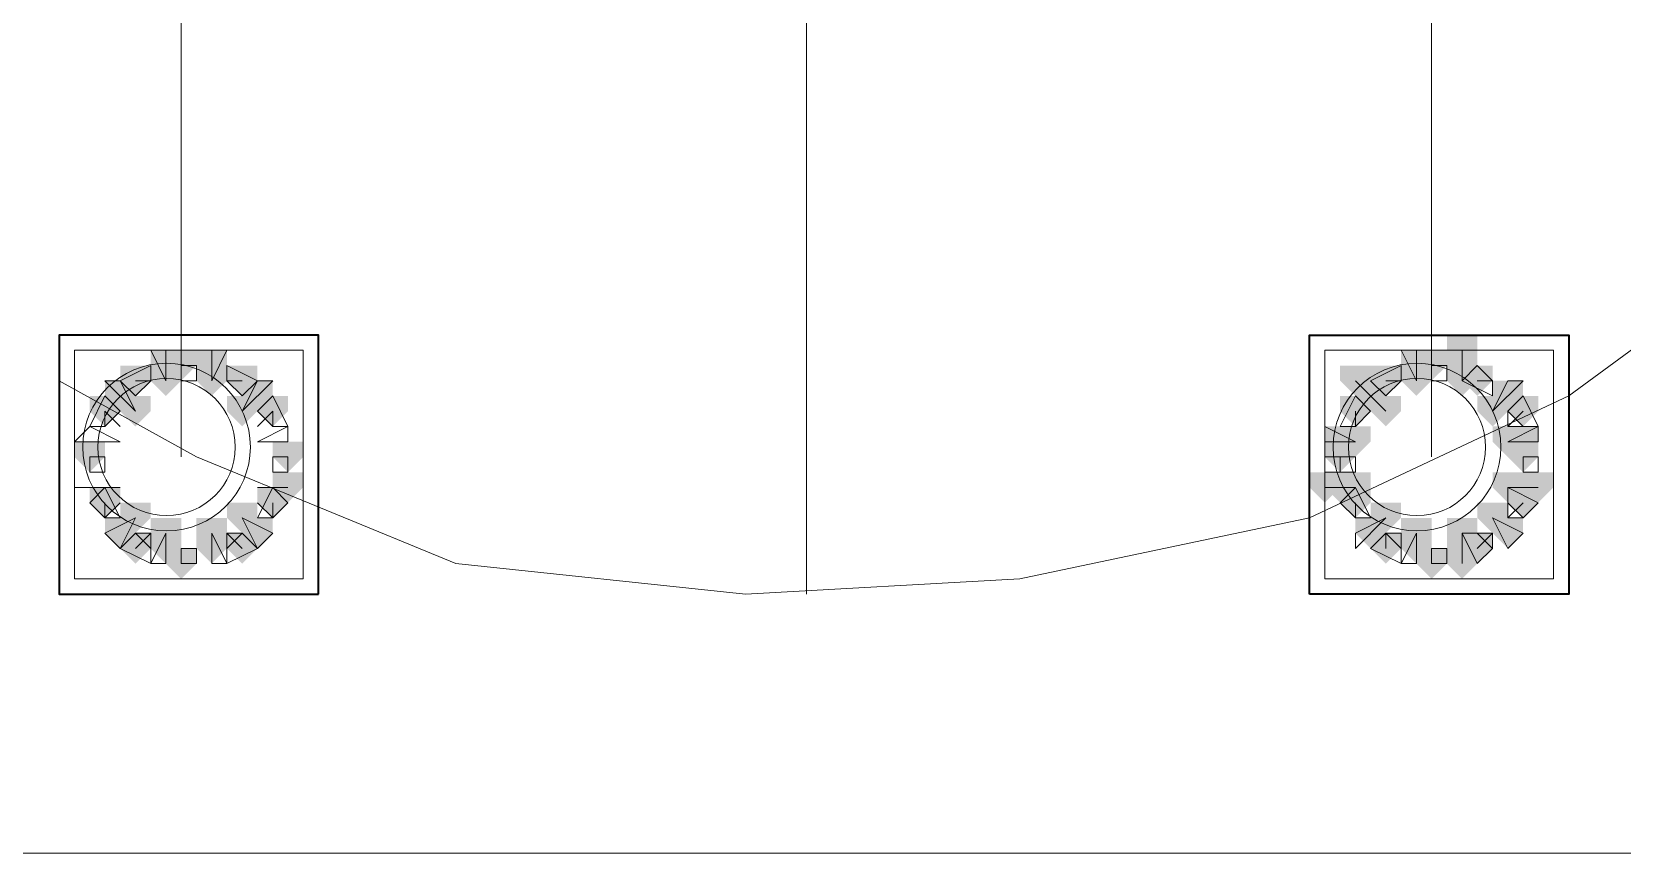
# Model space of a CAD drawing. Header units: millimetres. Extents: x 2315 to 4619, y 1334 to 1897.
# Drawn here: x 3930.9 to 3937.27, y 1534.67 to 1537.96 of the extents above; entities that cross this region are included whole.
import ezdxf

# ---------------------------------------------------------------- set-up
doc = ezdxf.new("R2010")
doc.units = ezdxf.units.MM
doc.linetypes.add('PDF_IMPORT', pattern=[1, 0.8, -0.2])
for name, color, linetype, true_color in [('PDF_10', 7, 'Continuous', 0x00b85c), ('PDF_AXIS', 7, 'Continuous', 0x00b85c), ('PDF_柱构件', 7, 'Continuous', 0x00b85c), ('PDF_转运站初步方案', 7, 'Continuous', 0x00b85c)]:
    doc.layers.add(name, color=color, linetype=linetype, true_color=true_color)
doc.layers.add('PDF_中心线层', color=1, linetype='Continuous')
doc.layers.add('PDF_粗实线层', color=7, linetype='Continuous')

msp = doc.modelspace()

# ---------------------------------------------------------------- hatches: boundary and pattern name
at = {"layer": 'PDF_10', "transparency": 33554559}
for points in [[(3931.496, 1536.6876), (3931.4349, 1536.6876), (3931.4349, 1536.6265), (3931.496, 1536.5655), (3931.5571, 1536.6265), (3931.5571, 1536.6876)], [(3931.496, 1536.6876), (3931.4349, 1536.6876), (3931.4349, 1536.6265), (3931.496, 1536.5655), (3931.5571, 1536.6265), (3931.5571, 1536.6876)], [(3936.5047, 1536.6876), (3936.4436, 1536.6876), (3936.4436, 1536.6265), (3936.5047, 1536.5655), (3936.5658, 1536.6265), (3936.5658, 1536.6876)], [(3936.5047, 1536.6876), (3936.4436, 1536.6876), (3936.4436, 1536.6265), (3936.5047, 1536.5655), (3936.5658, 1536.6265), (3936.5658, 1536.6876)], [(3931.3128, 1536.6265), (3931.2517, 1536.6265), (3931.2517, 1536.5655), (3931.3128, 1536.5044), (3931.3739, 1536.5655), (3931.3739, 1536.6265)], [(3931.3128, 1536.6265), (3931.2517, 1536.6265), (3931.2517, 1536.5655), (3931.3128, 1536.5044), (3931.3739, 1536.5655), (3931.3739, 1536.6265)], [(3931.7404, 1536.6265), (3931.6793, 1536.6265), (3931.6793, 1536.5655), (3931.7404, 1536.5044), (3931.8014, 1536.5655), (3931.8014, 1536.6265)], [(3931.7404, 1536.6265), (3931.6793, 1536.6265), (3931.6793, 1536.5655), (3931.7404, 1536.5044), (3931.8014, 1536.5655), (3931.8014, 1536.6265)], [(3936.3214, 1536.6265), (3936.2604, 1536.6265), (3936.2604, 1536.5655), (3936.3214, 1536.5044), (3936.3825, 1536.5655), (3936.3825, 1536.6265)], [(3936.3214, 1536.6265), (3936.2604, 1536.6265), (3936.2604, 1536.5655), (3936.3214, 1536.5044), (3936.3825, 1536.5655), (3936.3825, 1536.6265)], [(3936.3214, 1536.6265), (3936.2604, 1536.6265), (3936.2604, 1536.5655), (3936.3214, 1536.5044), (3936.3825, 1536.5655), (3936.3825, 1536.6265)], [(3936.6879, 1536.6265), (3936.6268, 1536.6265), (3936.6268, 1536.5655), (3936.6879, 1536.5044), (3936.749, 1536.5655), (3936.749, 1536.6265)], [(3936.6879, 1536.6265), (3936.6268, 1536.6265), (3936.6268, 1536.5655), (3936.6879, 1536.5044), (3936.749, 1536.5655), (3936.749, 1536.6265)], [(3931.1906, 1536.5044), (3931.1295, 1536.5044), (3931.1295, 1536.4433), (3931.1906, 1536.3822), (3931.2517, 1536.4433), (3931.2517, 1536.5044)], [(3931.1906, 1536.5044), (3931.1295, 1536.5044), (3931.1295, 1536.4433), (3931.1906, 1536.3822), (3931.2517, 1536.4433), (3931.2517, 1536.5044)], [(3931.8625, 1536.5044), (3931.8014, 1536.5044), (3931.8014, 1536.4433), (3931.8625, 1536.3822), (3931.9236, 1536.4433), (3931.9236, 1536.5044)], [(3931.8625, 1536.5044), (3931.8014, 1536.5044), (3931.8014, 1536.4433), (3931.8625, 1536.3822), (3931.9236, 1536.4433), (3931.9236, 1536.5044)], [(3936.1993, 1536.5044), (3936.1382, 1536.5044), (3936.1382, 1536.4433), (3936.1993, 1536.3822), (3936.2604, 1536.4433), (3936.2604, 1536.5044)], [(3936.1993, 1536.5044), (3936.1382, 1536.5044), (3936.1382, 1536.4433), (3936.1993, 1536.3822), (3936.2604, 1536.4433), (3936.2604, 1536.5044)], [(3936.8712, 1536.5044), (3936.8101, 1536.5044), (3936.8101, 1536.4433), (3936.8712, 1536.3822), (3936.9322, 1536.4433), (3936.9322, 1536.5044)], [(3936.8712, 1536.5044), (3936.8101, 1536.5044), (3936.8101, 1536.4433), (3936.8712, 1536.3822), (3936.9322, 1536.4433), (3936.9322, 1536.5044)], [(3931.1295, 1536.3211), (3931.0685, 1536.3211), (3931.0685, 1536.2601), (3931.1295, 1536.199), (3931.1906, 1536.2601), (3931.1906, 1536.3211)], [(3931.1295, 1536.3211), (3931.0685, 1536.3211), (3931.0685, 1536.2601), (3931.1295, 1536.199), (3931.1906, 1536.2601), (3931.1906, 1536.3211)], [(3931.9236, 1536.3211), (3931.8625, 1536.3211), (3931.8625, 1536.2601), (3931.9236, 1536.199), (3931.9847, 1536.2601), (3931.9847, 1536.3211)], [(3931.9236, 1536.3211), (3931.8625, 1536.3211), (3931.8625, 1536.2601), (3931.9236, 1536.199), (3931.9847, 1536.2601), (3931.9847, 1536.3211)], [(3936.1382, 1536.3211), (3936.0771, 1536.3211), (3936.0771, 1536.2601), (3936.1382, 1536.199), (3936.1993, 1536.2601), (3936.1993, 1536.3211)], [(3936.1382, 1536.3211), (3936.0771, 1536.3211), (3936.0771, 1536.2601), (3936.1382, 1536.199), (3936.1993, 1536.2601), (3936.1993, 1536.3211)], [(3936.8712, 1536.3211), (3936.8101, 1536.3211), (3936.8101, 1536.2601), (3936.8712, 1536.199), (3936.9322, 1536.2601), (3936.9322, 1536.3211)], [(3936.8712, 1536.3211), (3936.8101, 1536.3211), (3936.8101, 1536.2601), (3936.8712, 1536.199), (3936.9322, 1536.2601), (3936.9322, 1536.3211)], [(3931.1906, 1536.1379), (3931.1295, 1536.1379), (3931.1295, 1536.0768), (3931.1906, 1536.0157), (3931.2517, 1536.0768), (3931.2517, 1536.1379)], [(3931.1906, 1536.1379), (3931.1295, 1536.1379), (3931.1295, 1536.0768), (3931.1906, 1536.0157), (3931.2517, 1536.0768), (3931.2517, 1536.1379)], [(3931.8625, 1536.1379), (3931.8014, 1536.1379), (3931.8014, 1536.0768), (3931.8625, 1536.0157), (3931.9236, 1536.0768), (3931.9236, 1536.1379)], [(3931.8625, 1536.1379), (3931.8014, 1536.1379), (3931.8014, 1536.0768), (3931.8625, 1536.0157), (3931.9236, 1536.0768), (3931.9236, 1536.1379)], [(3936.1993, 1536.1379), (3936.1382, 1536.1379), (3936.1382, 1536.0768), (3936.1993, 1536.0157), (3936.2604, 1536.0768), (3936.2604, 1536.1379)], [(3936.1993, 1536.1379), (3936.1382, 1536.1379), (3936.1382, 1536.0768), (3936.1993, 1536.0157), (3936.2604, 1536.0768), (3936.2604, 1536.1379)], [(3936.8712, 1536.1379), (3936.8101, 1536.1379), (3936.8101, 1536.0768), (3936.8712, 1536.0157), (3936.9322, 1536.0768), (3936.9322, 1536.1379)], [(3936.8712, 1536.1379), (3936.8101, 1536.1379), (3936.8101, 1536.0768), (3936.8712, 1536.0157), (3936.9322, 1536.0768), (3936.9322, 1536.1379)], [(3931.3128, 1535.9547), (3931.2517, 1535.9547), (3931.2517, 1535.8936), (3931.3128, 1535.8325), (3931.3739, 1535.8936), (3931.3739, 1535.9547)], [(3931.3128, 1535.9547), (3931.2517, 1535.9547), (3931.2517, 1535.8936), (3931.3128, 1535.8325), (3931.3739, 1535.8936), (3931.3739, 1535.9547)], [(3931.7404, 1535.9547), (3931.6793, 1535.9547), (3931.6793, 1535.8936), (3931.7404, 1535.8325), (3931.8014, 1535.8936), (3931.8014, 1535.9547)], [(3931.7404, 1535.9547), (3931.6793, 1535.9547), (3931.6793, 1535.8936), (3931.7404, 1535.8325), (3931.8014, 1535.8936), (3931.8014, 1535.9547)], [(3936.3214, 1535.9547), (3936.2604, 1535.9547), (3936.2604, 1535.8936), (3936.3214, 1535.8325), (3936.3825, 1535.8936), (3936.3825, 1535.9547)], [(3936.3214, 1535.9547), (3936.2604, 1535.9547), (3936.2604, 1535.8936), (3936.3214, 1535.8325), (3936.3825, 1535.8936), (3936.3825, 1535.9547)], [(3936.6879, 1535.9547), (3936.6268, 1535.9547), (3936.6268, 1535.8936), (3936.6879, 1535.8325), (3936.749, 1535.8936), (3936.749, 1535.9547)], [(3936.6879, 1535.9547), (3936.6268, 1535.9547), (3936.6268, 1535.8936), (3936.6879, 1535.8325), (3936.749, 1535.8936), (3936.749, 1535.9547)], [(3931.496, 1535.8936), (3931.4349, 1535.8936), (3931.4349, 1535.8325), (3931.496, 1535.7714), (3931.5571, 1535.8325), (3931.5571, 1535.8936)], [(3931.496, 1535.8936), (3931.4349, 1535.8936), (3931.4349, 1535.8325), (3931.496, 1535.7714), (3931.5571, 1535.8325), (3931.5571, 1535.8936)], [(3936.5047, 1535.8936), (3936.4436, 1535.8936), (3936.4436, 1535.8325), (3936.5047, 1535.7714), (3936.5658, 1535.8325), (3936.5658, 1535.8936)], [(3936.5047, 1535.8936), (3936.4436, 1535.8936), (3936.4436, 1535.8325), (3936.5047, 1535.7714), (3936.5658, 1535.8325), (3936.5658, 1535.8936)]]:
    msp.add_hatch(color=6, dxfattribs=at).paths.add_polyline_path(points)
at = {"layer": 'PDF_柱构件', "transparency": 33554559}
for points in [[(3936.6268, 1536.7487), (3936.5658, 1536.7487), (3936.5658, 1536.6876), (3936.6268, 1536.6265), (3936.6879, 1536.6876), (3936.6879, 1536.7487)], [(3931.4349, 1536.6876), (3931.3739, 1536.6876), (3931.3739, 1536.6265), (3931.4349, 1536.5655), (3931.496, 1536.6265), (3931.496, 1536.6876)], [(3931.6182, 1536.6876), (3931.5571, 1536.6876), (3931.5571, 1536.6265), (3931.6182, 1536.5655), (3931.6793, 1536.6265), (3931.6793, 1536.6876)], [(3936.4436, 1536.6876), (3936.3825, 1536.6876), (3936.3825, 1536.6265), (3936.4436, 1536.5655), (3936.5047, 1536.6265), (3936.5047, 1536.6876)], [(3936.6268, 1536.6876), (3936.5658, 1536.6876), (3936.5658, 1536.6265), (3936.6268, 1536.5655), (3936.6879, 1536.6265), (3936.6879, 1536.6876)], [(3931.4349, 1536.6265), (3931.3739, 1536.6265), (3931.3739, 1536.5655), (3931.4349, 1536.5044), (3931.496, 1536.5655), (3931.496, 1536.6265)], [(3931.6182, 1536.6265), (3931.5571, 1536.6265), (3931.5571, 1536.5655), (3931.6182, 1536.5044), (3931.6793, 1536.5655), (3931.6793, 1536.6265)], [(3936.1993, 1536.6265), (3936.1382, 1536.6265), (3936.1382, 1536.5655), (3936.1993, 1536.5044), (3936.2604, 1536.5655), (3936.2604, 1536.6265)], [(3936.4436, 1536.6265), (3936.3825, 1536.6265), (3936.3825, 1536.5655), (3936.4436, 1536.5044), (3936.5047, 1536.5655), (3936.5047, 1536.6265)], [(3936.6268, 1536.6265), (3936.5658, 1536.6265), (3936.5658, 1536.5655), (3936.6268, 1536.5044), (3936.6879, 1536.5655), (3936.6879, 1536.6265)], [(3931.2517, 1536.5655), (3931.1906, 1536.5655), (3931.1906, 1536.5044), (3931.2517, 1536.4433), (3931.3128, 1536.5044), (3931.3128, 1536.5655)], [(3931.8014, 1536.5655), (3931.7404, 1536.5655), (3931.7404, 1536.5044), (3931.8014, 1536.4433), (3931.8625, 1536.5044), (3931.8625, 1536.5655)], [(3936.2604, 1536.5655), (3936.1993, 1536.5655), (3936.1993, 1536.5044), (3936.2604, 1536.4433), (3936.3214, 1536.5044), (3936.3214, 1536.5655)], [(3936.8101, 1536.5655), (3936.749, 1536.5655), (3936.749, 1536.5044), (3936.8101, 1536.4433), (3936.8712, 1536.5044), (3936.8712, 1536.5655)], [(3931.3128, 1536.5044), (3931.2517, 1536.5044), (3931.2517, 1536.4433), (3931.3128, 1536.3822), (3931.3739, 1536.4433), (3931.3739, 1536.5044)], [(3931.7404, 1536.5044), (3931.6793, 1536.5044), (3931.6793, 1536.4433), (3931.7404, 1536.3822), (3931.8014, 1536.4433), (3931.8014, 1536.5044)], [(3936.3214, 1536.5044), (3936.2604, 1536.5044), (3936.2604, 1536.4433), (3936.3214, 1536.3822), (3936.3825, 1536.4433), (3936.3825, 1536.5044)], [(3936.749, 1536.5044), (3936.6879, 1536.5044), (3936.6879, 1536.4433), (3936.749, 1536.3822), (3936.8101, 1536.4433), (3936.8101, 1536.5044)], [(3936.1382, 1536.3822), (3936.0771, 1536.3822), (3936.0771, 1536.3211), (3936.1382, 1536.2601), (3936.1993, 1536.3211), (3936.1993, 1536.3822)], [(3936.1993, 1536.3822), (3936.1382, 1536.3822), (3936.1382, 1536.3211), (3936.1993, 1536.2601), (3936.2604, 1536.3211), (3936.2604, 1536.3822)], [(3936.8101, 1536.3822), (3936.749, 1536.3822), (3936.749, 1536.3211), (3936.8101, 1536.2601), (3936.8712, 1536.3211), (3936.8712, 1536.3822)], [(3936.8712, 1536.3822), (3936.8101, 1536.3822), (3936.8101, 1536.3211), (3936.8712, 1536.2601), (3936.9322, 1536.3211), (3936.9322, 1536.3822)], [(3931.9236, 1536.199), (3931.8625, 1536.199), (3931.8625, 1536.1379), (3931.9236, 1536.0768), (3931.9847, 1536.1379), (3931.9847, 1536.199)], [(3936.0771, 1536.199), (3936.016, 1536.199), (3936.016, 1536.1379), (3936.0771, 1536.0768), (3936.1382, 1536.1379), (3936.1382, 1536.199)], [(3936.1382, 1536.199), (3936.0771, 1536.199), (3936.0771, 1536.1379), (3936.1382, 1536.0768), (3936.1993, 1536.1379), (3936.1993, 1536.199)], [(3936.1993, 1536.199), (3936.1382, 1536.199), (3936.1382, 1536.1379), (3936.1993, 1536.0768), (3936.2604, 1536.1379), (3936.2604, 1536.199)], [(3936.8101, 1536.199), (3936.749, 1536.199), (3936.749, 1536.1379), (3936.8101, 1536.0768), (3936.8712, 1536.1379), (3936.8712, 1536.199)], [(3936.8712, 1536.199), (3936.8101, 1536.199), (3936.8101, 1536.1379), (3936.8712, 1536.0768), (3936.9322, 1536.1379), (3936.9322, 1536.199)], [(3936.9322, 1536.199), (3936.8712, 1536.199), (3936.8712, 1536.1379), (3936.9322, 1536.0768), (3936.9933, 1536.1379), (3936.9933, 1536.199)], [(3931.3128, 1536.0768), (3931.2517, 1536.0768), (3931.2517, 1536.0157), (3931.3128, 1535.9547), (3931.3739, 1536.0157), (3931.3739, 1536.0768)], [(3931.7404, 1536.0768), (3931.6793, 1536.0768), (3931.6793, 1536.0157), (3931.7404, 1535.9547), (3931.8014, 1536.0157), (3931.8014, 1536.0768)], [(3936.3214, 1536.0768), (3936.2604, 1536.0768), (3936.2604, 1536.0157), (3936.3214, 1535.9547), (3936.3825, 1536.0157), (3936.3825, 1536.0768)], [(3936.749, 1536.0768), (3936.6879, 1536.0768), (3936.6879, 1536.0157), (3936.749, 1535.9547), (3936.8101, 1536.0157), (3936.8101, 1536.0768)], [(3931.2517, 1536.0157), (3931.1906, 1536.0157), (3931.1906, 1535.9547), (3931.2517, 1535.8936), (3931.3128, 1535.9547), (3931.3128, 1536.0157)], [(3931.4349, 1536.0157), (3931.3739, 1536.0157), (3931.3739, 1535.9547), (3931.4349, 1535.8936), (3931.496, 1535.9547), (3931.496, 1536.0157)], [(3931.6182, 1536.0157), (3931.5571, 1536.0157), (3931.5571, 1535.9547), (3931.6182, 1535.8936), (3931.6793, 1535.9547), (3931.6793, 1536.0157)], [(3931.8014, 1536.0157), (3931.7404, 1536.0157), (3931.7404, 1535.9547), (3931.8014, 1535.8936), (3931.8625, 1535.9547), (3931.8625, 1536.0157)], [(3936.2604, 1536.0157), (3936.1993, 1536.0157), (3936.1993, 1535.9547), (3936.2604, 1535.8936), (3936.3214, 1535.9547), (3936.3214, 1536.0157)], [(3936.4436, 1536.0157), (3936.3825, 1536.0157), (3936.3825, 1535.9547), (3936.4436, 1535.8936), (3936.5047, 1535.9547), (3936.5047, 1536.0157)], [(3936.6268, 1536.0157), (3936.5658, 1536.0157), (3936.5658, 1535.9547), (3936.6268, 1535.8936), (3936.6879, 1535.9547), (3936.6879, 1536.0157)], [(3936.8101, 1536.0157), (3936.749, 1536.0157), (3936.749, 1535.9547), (3936.8101, 1535.8936), (3936.8712, 1535.9547), (3936.8712, 1536.0157)], [(3931.4349, 1535.9547), (3931.3739, 1535.9547), (3931.3739, 1535.8936), (3931.4349, 1535.8325), (3931.496, 1535.8936), (3931.496, 1535.9547)], [(3931.6182, 1535.9547), (3931.5571, 1535.9547), (3931.5571, 1535.8936), (3931.6182, 1535.8325), (3931.6793, 1535.8936), (3931.6793, 1535.9547)], [(3936.4436, 1535.9547), (3936.3825, 1535.9547), (3936.3825, 1535.8936), (3936.4436, 1535.8325), (3936.5047, 1535.8936), (3936.5047, 1535.9547)], [(3936.6268, 1535.9547), (3936.5658, 1535.9547), (3936.5658, 1535.8936), (3936.6268, 1535.8325), (3936.6879, 1535.8936), (3936.6879, 1535.9547)], [(3936.6268, 1535.8936), (3936.5658, 1535.8936), (3936.5658, 1535.8325), (3936.6268, 1535.7714), (3936.6879, 1535.8325), (3936.6879, 1535.8936)]]:
    msp.add_hatch(color=6, dxfattribs=at).paths.add_polyline_path(points)
at = {"layer": 'PDF_转运站初步方案', "transparency": 33554559}
for points in [[(3931.496, 1536.6876), (3931.4349, 1536.6876), (3931.4349, 1536.6265), (3931.496, 1536.5655), (3931.5571, 1536.6265), (3931.5571, 1536.6876)], [(3931.496, 1536.6876), (3931.4349, 1536.6876), (3931.4349, 1536.6265), (3931.496, 1536.5655), (3931.5571, 1536.6265), (3931.5571, 1536.6876)], [(3936.5047, 1536.6876), (3936.4436, 1536.6876), (3936.4436, 1536.6265), (3936.5047, 1536.5655), (3936.5658, 1536.6265), (3936.5658, 1536.6876)], [(3936.5047, 1536.6876), (3936.4436, 1536.6876), (3936.4436, 1536.6265), (3936.5047, 1536.5655), (3936.5658, 1536.6265), (3936.5658, 1536.6876)], [(3931.3128, 1536.6265), (3931.2517, 1536.6265), (3931.2517, 1536.5655), (3931.3128, 1536.5044), (3931.3739, 1536.5655), (3931.3739, 1536.6265)], [(3931.3128, 1536.6265), (3931.2517, 1536.6265), (3931.2517, 1536.5655), (3931.3128, 1536.5044), (3931.3739, 1536.5655), (3931.3739, 1536.6265)], [(3931.7404, 1536.6265), (3931.6793, 1536.6265), (3931.6793, 1536.5655), (3931.7404, 1536.5044), (3931.8014, 1536.5655), (3931.8014, 1536.6265)], [(3931.7404, 1536.6265), (3931.6793, 1536.6265), (3931.6793, 1536.5655), (3931.7404, 1536.5044), (3931.8014, 1536.5655), (3931.8014, 1536.6265)], [(3936.3214, 1536.6265), (3936.2604, 1536.6265), (3936.2604, 1536.5655), (3936.3214, 1536.5044), (3936.3825, 1536.5655), (3936.3825, 1536.6265)], [(3936.3214, 1536.6265), (3936.2604, 1536.6265), (3936.2604, 1536.5655), (3936.3214, 1536.5044), (3936.3825, 1536.5655), (3936.3825, 1536.6265)], [(3936.6879, 1536.6265), (3936.6268, 1536.6265), (3936.6268, 1536.5655), (3936.6879, 1536.5044), (3936.749, 1536.5655), (3936.749, 1536.6265)], [(3936.6879, 1536.6265), (3936.6268, 1536.6265), (3936.6268, 1536.5655), (3936.6879, 1536.5044), (3936.749, 1536.5655), (3936.749, 1536.6265)], [(3931.1906, 1536.5044), (3931.1295, 1536.5044), (3931.1295, 1536.4433), (3931.1906, 1536.3822), (3931.2517, 1536.4433), (3931.2517, 1536.5044)], [(3931.1906, 1536.5044), (3931.1295, 1536.5044), (3931.1295, 1536.4433), (3931.1906, 1536.3822), (3931.2517, 1536.4433), (3931.2517, 1536.5044)], [(3931.8625, 1536.5044), (3931.8014, 1536.5044), (3931.8014, 1536.4433), (3931.8625, 1536.3822), (3931.9236, 1536.4433), (3931.9236, 1536.5044)], [(3931.8625, 1536.5044), (3931.8014, 1536.5044), (3931.8014, 1536.4433), (3931.8625, 1536.3822), (3931.9236, 1536.4433), (3931.9236, 1536.5044)], [(3936.1993, 1536.5044), (3936.1382, 1536.5044), (3936.1382, 1536.4433), (3936.1993, 1536.3822), (3936.2604, 1536.4433), (3936.2604, 1536.5044)], [(3936.1993, 1536.5044), (3936.1382, 1536.5044), (3936.1382, 1536.4433), (3936.1993, 1536.3822), (3936.2604, 1536.4433), (3936.2604, 1536.5044)], [(3936.8712, 1536.5044), (3936.8101, 1536.5044), (3936.8101, 1536.4433), (3936.8712, 1536.3822), (3936.9322, 1536.4433), (3936.9322, 1536.5044)], [(3936.8712, 1536.5044), (3936.8101, 1536.5044), (3936.8101, 1536.4433), (3936.8712, 1536.3822), (3936.9322, 1536.4433), (3936.9322, 1536.5044)], [(3931.1295, 1536.3211), (3931.0685, 1536.3211), (3931.0685, 1536.2601), (3931.1295, 1536.199), (3931.1906, 1536.2601), (3931.1906, 1536.3211)], [(3931.1295, 1536.3211), (3931.0685, 1536.3211), (3931.0685, 1536.2601), (3931.1295, 1536.199), (3931.1906, 1536.2601), (3931.1906, 1536.3211)], [(3931.9236, 1536.3211), (3931.8625, 1536.3211), (3931.8625, 1536.2601), (3931.9236, 1536.199), (3931.9847, 1536.2601), (3931.9847, 1536.3211)], [(3931.9236, 1536.3211), (3931.8625, 1536.3211), (3931.8625, 1536.2601), (3931.9236, 1536.199), (3931.9847, 1536.2601), (3931.9847, 1536.3211)], [(3936.1382, 1536.3211), (3936.0771, 1536.3211), (3936.0771, 1536.2601), (3936.1382, 1536.199), (3936.1993, 1536.2601), (3936.1993, 1536.3211)], [(3936.1382, 1536.3211), (3936.0771, 1536.3211), (3936.0771, 1536.2601), (3936.1382, 1536.199), (3936.1993, 1536.2601), (3936.1993, 1536.3211)], [(3936.8712, 1536.3211), (3936.8101, 1536.3211), (3936.8101, 1536.2601), (3936.8712, 1536.199), (3936.9322, 1536.2601), (3936.9322, 1536.3211)], [(3936.8712, 1536.3211), (3936.8101, 1536.3211), (3936.8101, 1536.2601), (3936.8712, 1536.199), (3936.9322, 1536.2601), (3936.9322, 1536.3211)], [(3931.1906, 1536.1379), (3931.1295, 1536.1379), (3931.1295, 1536.0768), (3931.1906, 1536.0157), (3931.2517, 1536.0768), (3931.2517, 1536.1379)], [(3931.1906, 1536.1379), (3931.1295, 1536.1379), (3931.1295, 1536.0768), (3931.1906, 1536.0157), (3931.2517, 1536.0768), (3931.2517, 1536.1379)], [(3931.8625, 1536.1379), (3931.8014, 1536.1379), (3931.8014, 1536.0768), (3931.8625, 1536.0157), (3931.9236, 1536.0768), (3931.9236, 1536.1379)], [(3931.8625, 1536.1379), (3931.8014, 1536.1379), (3931.8014, 1536.0768), (3931.8625, 1536.0157), (3931.9236, 1536.0768), (3931.9236, 1536.1379)], [(3936.1993, 1536.1379), (3936.1382, 1536.1379), (3936.1382, 1536.0768), (3936.1993, 1536.0157), (3936.2604, 1536.0768), (3936.2604, 1536.1379)], [(3936.1993, 1536.1379), (3936.1382, 1536.1379), (3936.1382, 1536.0768), (3936.1993, 1536.0157), (3936.2604, 1536.0768), (3936.2604, 1536.1379)], [(3936.8712, 1536.1379), (3936.8101, 1536.1379), (3936.8101, 1536.0768), (3936.8712, 1536.0157), (3936.9322, 1536.0768), (3936.9322, 1536.1379)], [(3936.8712, 1536.1379), (3936.8101, 1536.1379), (3936.8101, 1536.0768), (3936.8712, 1536.0157), (3936.9322, 1536.0768), (3936.9322, 1536.1379)], [(3931.3128, 1535.9547), (3931.2517, 1535.9547), (3931.2517, 1535.8936), (3931.3128, 1535.8325), (3931.3739, 1535.8936), (3931.3739, 1535.9547)], [(3931.3128, 1535.9547), (3931.2517, 1535.9547), (3931.2517, 1535.8936), (3931.3128, 1535.8325), (3931.3739, 1535.8936), (3931.3739, 1535.9547)], [(3931.7404, 1535.9547), (3931.6793, 1535.9547), (3931.6793, 1535.8936), (3931.7404, 1535.8325), (3931.8014, 1535.8936), (3931.8014, 1535.9547)], [(3931.7404, 1535.9547), (3931.6793, 1535.9547), (3931.6793, 1535.8936), (3931.7404, 1535.8325), (3931.8014, 1535.8936), (3931.8014, 1535.9547)], [(3936.3214, 1535.9547), (3936.2604, 1535.9547), (3936.2604, 1535.8936), (3936.3214, 1535.8325), (3936.3825, 1535.8936), (3936.3825, 1535.9547)], [(3936.3214, 1535.9547), (3936.2604, 1535.9547), (3936.2604, 1535.8936), (3936.3214, 1535.8325), (3936.3825, 1535.8936), (3936.3825, 1535.9547)], [(3936.6879, 1535.9547), (3936.6268, 1535.9547), (3936.6268, 1535.8936), (3936.6879, 1535.8325), (3936.749, 1535.8936), (3936.749, 1535.9547)], [(3936.6879, 1535.9547), (3936.6268, 1535.9547), (3936.6268, 1535.8936), (3936.6879, 1535.8325), (3936.749, 1535.8936), (3936.749, 1535.9547)], [(3931.496, 1535.8936), (3931.4349, 1535.8936), (3931.4349, 1535.8325), (3931.496, 1535.7714), (3931.5571, 1535.8325), (3931.5571, 1535.8936)], [(3931.496, 1535.8936), (3931.4349, 1535.8936), (3931.4349, 1535.8325), (3931.496, 1535.7714), (3931.5571, 1535.8325), (3931.5571, 1535.8936)], [(3936.5047, 1535.8936), (3936.4436, 1535.8936), (3936.4436, 1535.8325), (3936.5047, 1535.7714), (3936.5658, 1535.8325), (3936.5658, 1535.8936)], [(3936.5047, 1535.8936), (3936.4436, 1535.8936), (3936.4436, 1535.8325), (3936.5047, 1535.7714), (3936.5658, 1535.8325), (3936.5658, 1535.8936)]]:
    msp.add_hatch(color=6, dxfattribs=at).paths.add_polyline_path(points)

# ---------------------------------------------------------------- linework, layer by layer
at = {"layer": 'PDF_10', "color": 6, "lineweight": 18}
for points in [[(3931.496, 1536.5655), (3931.496, 1536.6265), (3931.5571, 1536.6265)], [(3936.5658, 1536.6265), (3936.5047, 1536.6265), (3936.5047, 1536.5655)], [(3931.3128, 1536.5655), (3931.3739, 1536.5655), (3931.3128, 1536.5655)], [(3931.7404, 1536.5655), (3931.6793, 1536.5655), (3931.7404, 1536.5655)], [(3936.3825, 1536.5655), (3936.3214, 1536.5655)], [(3936.749, 1536.5655), (3936.6879, 1536.5655), (3936.749, 1536.5655)], [(3931.1906, 1536.3822), (3931.1906, 1536.4433), (3931.2517, 1536.3822)], [(3931.8014, 1536.3822), (3931.8625, 1536.4433), (3931.8625, 1536.3822)], [(3936.1993, 1536.4433), (3936.1993, 1536.3822), (3936.1993, 1536.4433)], [(3936.8712, 1536.3822), (3936.8101, 1536.4433)], [(3936.8101, 1536.3822), (3936.8712, 1536.4433)], [(3931.1295, 1536.199), (3931.1295, 1536.2601), (3931.1906, 1536.2601)], [(3931.8625, 1536.2601), (3931.9236, 1536.2601), (3931.9236, 1536.199)], [(3936.1993, 1536.2601), (3936.1382, 1536.2601), (3936.1382, 1536.199)], [(3936.8712, 1536.199), (3936.8712, 1536.2601), (3936.9322, 1536.2601)], [(3931.2517, 1536.0768), (3931.1906, 1536.0157), (3931.1906, 1536.0768)], [(3931.8625, 1536.0768), (3931.8625, 1536.0157), (3931.8014, 1536.0768)], [(3936.1993, 1536.0157), (3936.1993, 1536.0768), (3936.1993, 1536.0157)], [(3936.8101, 1536.0157), (3936.8712, 1536.0768)], [(3936.8101, 1536.0768), (3936.8712, 1536.0157)], [(3931.3739, 1535.8936), (3931.3128, 1535.9547)], [(3931.3739, 1535.9547), (3931.3128, 1535.8936)], [(3931.7404, 1535.9547), (3931.6793, 1535.8936)], [(3931.6793, 1535.9547), (3931.7404, 1535.8936)], [(3936.3214, 1535.8936), (3936.3214, 1535.9547), (3936.3825, 1535.8936)], [(3936.6879, 1535.8936), (3936.749, 1535.9547)], [(3936.6879, 1535.9547), (3936.749, 1535.8936)], [(3931.5571, 1535.8325), (3931.496, 1535.8325), (3931.496, 1535.8936)], [(3936.5047, 1535.8936), (3936.5047, 1535.8325), (3936.5658, 1535.8325)]]:
    msp.add_lwpolyline(points, dxfattribs=at)
at = {"layer": 'PDF_AXIS', "color": 6, "lineweight": 18}
for points in [[(3931.9847, 1535.7714), (3931.9847, 1536.6876), (3931.0685, 1536.6876), (3931.0685, 1535.7714)], [(3936.0771, 1535.7714), (3936.0771, 1536.6876), (3936.9933, 1536.6876), (3936.9933, 1535.7714)]]:
    msp.add_lwpolyline(points, close=True, dxfattribs=at)
at = {"layer": 'PDF_中心线层', "color": 5, "linetype": 'PDF_IMPORT', "lineweight": 18, "ltscale": 14.048656}
msp.add_lwpolyline([(3913.0495, 1534.672), (3983.0485, 1534.672), (3983.0485, 1561.6698), (3913.0495, 1561.6698), (3913.0495, 1534.672)], dxfattribs=at)
at = {"layer": 'PDF_中心线层', "color": 6, "lineweight": 18}
msp.add_lwpolyline([(3934.0004, 1535.7103), (3934.0004, 1547.6822)], close=True, dxfattribs=at)
for points in [[(3931.496, 1547.1325), (3931.496, 1536.2601)], [(3936.5047, 1547.1325), (3936.5047, 1536.2601)], [(3939.9863, 1541.6352), (3939.9863, 1541.1466), (3939.8031, 1539.986), (3939.3755, 1538.9476), (3938.7647, 1537.9703), (3937.9706, 1537.1763), (3937.0544, 1536.5044), (3936.016, 1536.0157), (3934.8555, 1535.7714), (3933.756, 1535.7103), (3932.5955, 1535.8325), (3931.5571, 1536.2601), (3931.0074, 1536.5655)]]:
    msp.add_lwpolyline(points, dxfattribs=at)
at = {"layer": 'PDF_柱构件', "color": 6, "lineweight": 18}
for points in [[(3931.3739, 1536.6876), (3931.4349, 1536.5655), (3931.4349, 1536.6876)], [(3931.6182, 1536.6876), (3931.6182, 1536.5655), (3931.6793, 1536.6876)], [(3936.4436, 1536.6876), (3936.4436, 1536.5655), (3936.3825, 1536.6876)], [(3936.6268, 1536.6876), (3936.6268, 1536.5655)], [(3931.3128, 1536.5044), (3931.3739, 1536.5655), (3931.3739, 1536.6265), (3931.2517, 1536.5655)], [(3931.496, 1536.5655), (3931.5571, 1536.5655), (3931.5571, 1536.6265), (3931.496, 1536.6265)], [(3931.6793, 1536.5655), (3931.7404, 1536.5044), (3931.8014, 1536.5655), (3931.6793, 1536.6265)], [(3936.3825, 1536.5655), (3936.3214, 1536.5044), (3936.2604, 1536.5655), (3936.3825, 1536.6265)], [(3936.5658, 1536.5655), (3936.5047, 1536.5655), (3936.5047, 1536.6265), (3936.5658, 1536.6265)], [(3936.749, 1536.5044), (3936.6268, 1536.5655), (3936.6879, 1536.6265), (3936.749, 1536.5655)], [(3931.1906, 1536.5655), (3931.3128, 1536.4433), (3931.2517, 1536.5655)], [(3931.8014, 1536.5655), (3931.7404, 1536.4433), (3931.8625, 1536.5655)], [(3936.1993, 1536.5655), (3936.3214, 1536.4433)], [(3936.8712, 1536.5655), (3936.749, 1536.4433), (3936.8101, 1536.5655)], [(3931.1906, 1536.3822), (3931.2517, 1536.4433), (3931.1906, 1536.5044), (3931.1295, 1536.3822)], [(3931.8014, 1536.4433), (3931.8625, 1536.3822), (3931.9236, 1536.3822), (3931.8625, 1536.5044)], [(3936.2604, 1536.4433), (3936.1993, 1536.3822), (3936.1382, 1536.3822), (3936.1993, 1536.5044)], [(3936.8101, 1536.3822), (3936.8101, 1536.4433), (3936.8712, 1536.5044), (3936.9322, 1536.3822)], [(3931.0685, 1536.3211), (3931.1906, 1536.3211), (3931.2517, 1536.3211), (3931.1295, 1536.3822)], [(3931.9236, 1536.3822), (3931.8014, 1536.3211), (3931.8625, 1536.3211), (3931.9236, 1536.3211)], [(3936.0771, 1536.3822), (3936.1993, 1536.3211), (3936.0771, 1536.3211)], [(3936.9322, 1536.3211), (3936.8101, 1536.3211), (3936.9322, 1536.3822)], [(3931.1906, 1536.199), (3931.1906, 1536.2601), (3931.1295, 1536.2601), (3931.1295, 1536.199)], [(3931.8625, 1536.2601), (3931.8625, 1536.199), (3931.9236, 1536.199), (3931.9236, 1536.2601)], [(3936.1993, 1536.2601), (3936.1993, 1536.199), (3936.0771, 1536.199), (3936.0771, 1536.2601)], [(3936.8712, 1536.199), (3936.8712, 1536.2601), (3936.9322, 1536.2601), (3936.9322, 1536.199)], [(3931.2517, 1536.0157), (3931.1906, 1536.1379), (3931.1295, 1536.0768), (3931.1906, 1536.0157)], [(3931.9236, 1536.1379), (3931.8625, 1536.1379), (3931.8014, 1536.1379)], [(3931.8625, 1536.1379), (3931.8014, 1536.0157), (3931.8625, 1536.0157), (3931.9236, 1536.0768)], [(3936.0771, 1536.1379), (3936.1993, 1536.1379)], [(3936.1993, 1536.1379), (3936.2604, 1536.0157), (3936.1993, 1536.0157), (3936.1382, 1536.0768)], [(3936.9322, 1536.1379), (3936.8101, 1536.1379)], [(3936.8101, 1536.0157), (3936.8101, 1536.1379), (3936.9322, 1536.0768), (3936.8712, 1536.0157)], [(3931.2517, 1535.8936), (3931.3128, 1536.0157), (3931.1906, 1535.9547)], [(3931.8625, 1535.9547), (3931.7404, 1536.0157), (3931.8014, 1535.8936)], [(3936.1993, 1535.9547), (3936.3214, 1536.0157), (3936.1993, 1535.8936)], [(3936.8101, 1535.8936), (3936.749, 1536.0157), (3936.8712, 1535.9547)], [(3931.3739, 1535.9547), (3931.3128, 1535.9547), (3931.2517, 1535.8936), (3931.3739, 1535.8325)], [(3931.4349, 1535.8325), (3931.4349, 1535.9547), (3931.3739, 1535.8325)], [(3931.6793, 1535.8325), (3931.6182, 1535.9547), (3931.6182, 1535.8325)], [(3931.7404, 1535.9547), (3931.6793, 1535.9547), (3931.6793, 1535.8325), (3931.8014, 1535.8936)], [(3936.3214, 1535.9547), (3936.3825, 1535.9547), (3936.3825, 1535.8325), (3936.2604, 1535.8936)], [(3936.3825, 1535.8325), (3936.4436, 1535.9547), (3936.4436, 1535.8325)], [(3936.6268, 1535.8325), (3936.6268, 1535.9547)], [(3936.6268, 1535.9547), (3936.749, 1535.9547), (3936.749, 1535.8936), (3936.6879, 1535.8325)], [(3931.5571, 1535.8936), (3931.496, 1535.8936), (3931.496, 1535.8325), (3931.5571, 1535.8325)], [(3936.5047, 1535.8936), (3936.5658, 1535.8936), (3936.5658, 1535.8325), (3936.5047, 1535.8325)]]:
    msp.add_lwpolyline(points, close=True, dxfattribs=at)
for points in [[(3931.1295, 1536.3211), (3931.1906, 1536.3211)], [(3931.8625, 1536.3211), (3931.9236, 1536.3211)], [(3931.1295, 1536.1379), (3931.2517, 1536.1379), (3931.1906, 1536.1379), (3931.0685, 1536.1379), (3931.1295, 1536.1379), (3931.1906, 1536.1379)], [(3931.9236, 1536.1379), (3931.8625, 1536.1379)]]:
    msp.add_lwpolyline(points, dxfattribs=at)
at = {"layer": 'PDF_粗实线层', "color": 6, "lineweight": 35}
for points in [[(3932.0458, 1535.7103), (3932.0458, 1536.7487), (3931.0074, 1536.7487), (3931.0074, 1535.7103)], [(3936.016, 1535.7103), (3936.016, 1536.7487), (3937.0544, 1536.7487), (3937.0544, 1535.7103)]]:
    msp.add_lwpolyline(points, close=True, dxfattribs=at)
at = {"layer": 'PDF_转运站初步方案', "color": 6, "lineweight": 18}
for centre, radius in [((3931.4374, 1536.2997), 0.3359), ((3931.4374, 1536.2997), 0.2749), ((3936.4462, 1536.2997), 0.3359), ((3936.4462, 1536.2997), 0.2749)]:
    msp.add_circle(centre, radius, dxfattribs=at)

doc.saveas('drawing.dxf')
